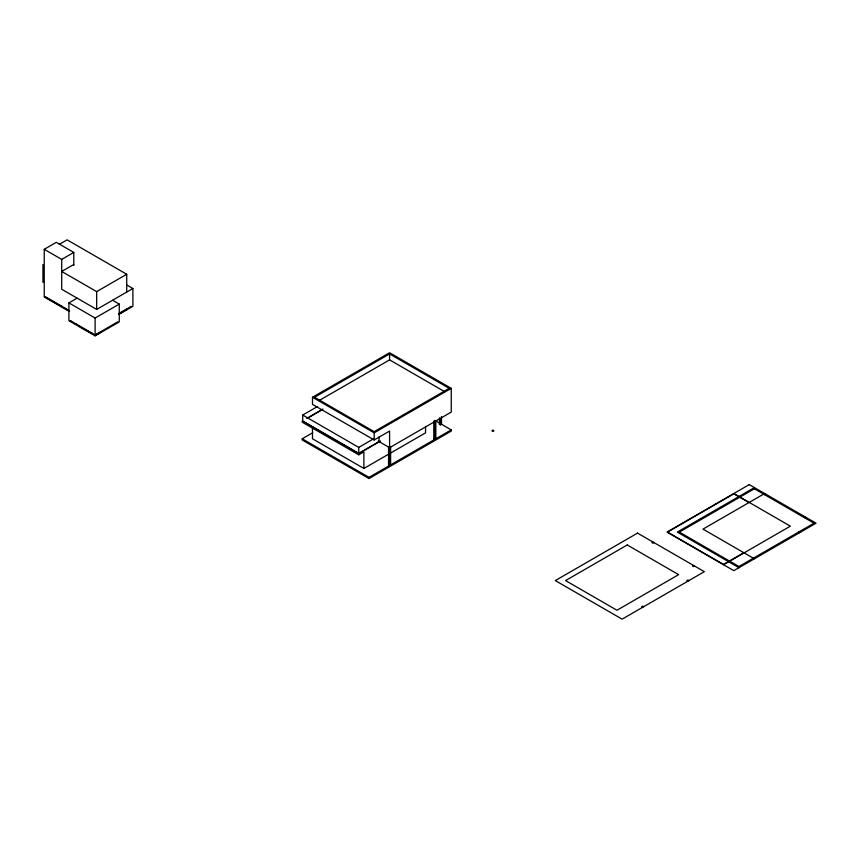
<?xml version="1.0" encoding="UTF-8"?>
<svg xmlns="http://www.w3.org/2000/svg" width="859" height="859" viewBox="0 0 859 859"><rect width="100%" height="100%" fill="white"/><g stroke="black" fill="none" stroke-linecap="round" stroke-linejoin="round"><path stroke-width="1.29" d="M69.182 311.366L44.239 296.967L44.239 249.303L56.307 242.335L73.788 252.417L73.788 265.399M59.239 244.396L67.109 239.844L126.724 274.268L126.724 292.071M44.239 249.303L61.708 259.397L73.788 252.417M43.723 281.838L42.95 282.278L42.95 264.475M73.788 264.475L61.708 271.444L96.659 291.62L126.724 274.268M60.935 306.609L61.708 306.158M112.583 300.231L119.272 304.086L119.272 321.889L95.113 335.837L68.903 320.697L68.903 302.894L77.127 298.148M63.502 308.091L64.275 307.651M70.191 321.449L70.953 320.998M61.708 259.397L61.708 289.247L96.659 309.423L132.887 288.506L132.887 306.309L119.24 314.19M75.324 324.412L76.097 323.961M78.663 326.345L79.436 325.894M68.903 302.894L95.113 318.034L119.272 304.086M118.467 313.75L131.341 306.309M118.778 313.922L126.778 309.304M118.929 314.007L126.928 309.401M91 333.464L91.773 333.013M117.726 321.889L95.113 334.946L70.449 320.697M95.94 334.827L100.814 332.003M96.09 334.913L100.975 332.1M388.558 464.902L389.589 464.311L390.609 464.902L390.609 447.099L389.589 446.508L388.558 447.099L388.558 464.902L389.589 465.492L389.589 431.078L374.17 439.98L312.493 404.374L312.493 397.245L389.589 352.738L451.254 388.343L451.254 412.084L389.589 447.689L378.164 441.096M389.589 353.929L314.555 397.245L374.17 431.669L449.203 388.343L389.589 353.929L389.589 359.867L319.172 400.519M379.044 436.855L379.044 441.612L358.751 453.327L302.733 420.985L302.733 415.047L317.594 406.468M306.824 418.322L322.952 409.013M307.307 418.344L322.168 409.764M434.804 420.395L451.254 429.887L451.254 431.078L369.026 478.549L302.218 439.98L302.218 438.788L312.644 432.775M312.493 397.245L374.17 432.85L451.254 388.343M302.733 415.047L358.751 447.389L373.407 438.928M312.493 427.288L312.493 438.788L363.883 468.456L363.883 451.845L358.751 454.808L302.218 422.177L302.218 420.985L358.751 453.627L380.634 440.989M439.432 417.893L439.432 424.249L440.463 423.659M363.883 468.456L425.559 432.85L425.559 426.493M439.432 424.249L440.463 424.84L441.494 424.249L441.494 416.615M433.784 438.788L434.804 439.378L434.804 421.576L433.784 420.985L433.784 438.788L434.804 438.197L435.835 438.788L435.835 420.985M302.218 438.788L369.026 477.357L451.254 429.887M652.947 542.008L651.917 542.598L652.947 543.199L653.967 542.598M754.385 487.59L677.289 532.097L738.965 567.702M764.66 493.517L702.984 529.123L754.385 558.801M764.66 494.709L765.691 494.118M693.546 565.447L692.515 566.038L693.546 566.639L694.577 566.038M804.228 517.558L805.259 516.957M743.84 552.713L723.546 564.438L667.529 532.097L733.822 493.818L748.984 502.569M723.546 564.728L790.355 526.159L733.822 493.517M805.259 518.149L806.29 517.558M799.6 531.496L800.631 532.097M798.58 532.097L799.6 532.687M754.385 557.609L755.405 558.2M389.589 359.867L444.608 391.64M688.918 580.577L687.887 579.986L686.867 580.577L687.887 581.178M127.143 285.188L132.887 288.506M643.692 606.69L642.661 606.1L641.641 606.69L642.661 607.281M126.466 309.133L127.239 309.573M45.774 296.967L69.418 310.614M44.851 296.967L61.397 306.341M63.813 307.909L69.579 311.065M100.514 331.832L101.276 332.272M95.628 334.645L96.401 335.096M78.974 326.162L91.462 333.195M440.463 418.483L440.463 424.84M374.17 432.85L374.17 439.98M369.026 477.357L369.026 478.549M358.751 447.389L358.751 453.327M358.751 453.627L358.751 454.808M96.659 291.62L96.659 309.423M95.113 318.034L95.113 335.837M492.894 430.209L491.863 430.81L492.894 431.401L493.925 430.81L492.894 430.209M637.528 533.106L555.301 580.577L622.109 619.156L704.337 571.675L637.528 533.106M627.253 544.971L565.576 580.577L616.966 610.255L678.642 574.65L627.253 544.971M749.241 484.616L667.014 532.097L733.822 570.666L816.05 523.195L749.241 484.616M754.385 488.771L679.351 532.097L738.965 566.51L813.999 523.195L754.385 488.771"/></g></svg>
